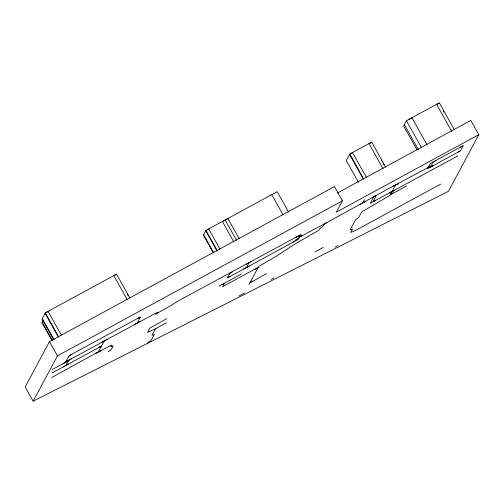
<?xml version="1.0" encoding="UTF-8"?>
<svg xmlns="http://www.w3.org/2000/svg" width="504" height="504" viewBox="0 0 504 504"><rect width="100%" height="100%" fill="white"/><g stroke="black" fill="none" stroke-linecap="round" stroke-linejoin="round"><path stroke-width="0.76" d="M129.824 297.87L116.544 274.119L45.303 312.871L42.04 318.969L53.796 340.011M43.212 320.405L41.977 322.705L51.843 340.351M478.8 134.656L336.319 212.171L342.386 200.844L334.423 186.587L49.461 341.611L25.2 386.914L33.163 401.165L448.472 191.281L478.8 134.656L470.837 120.406L337.346 193.026M33.163 401.165L57.431 355.868L342.386 200.844M62.962 363.655L65.936 361.733L69.206 355.635L140.446 316.877L137.176 322.976M65.879 365.469L68.676 360.24L66.169 361.299M51.654 377.527L98.463 351.754L104.297 340.861M108.196 351.704L111.403 349.341L113.274 345.857L110.767 346.916L111.699 345.171L109.192 346.229L95.489 353.682M288.59 212.014L277.213 191.652L205.972 230.404L203.402 235.198L213.268 252.844M147.483 343.602L148.182 342.298L151.156 340.37L154.426 334.272L151.918 335.33L155.421 328.797L166.377 322.831M240.944 274.239L224.501 283.185L222.636 286.669L258.256 267.29M229.868 273.168L227.304 277.956L298.544 239.205L301.108 234.41L178.044 301.052L172.097 304.907L155.421 314.282L156.12 312.978L65.936 361.733M246.481 267.523L249.052 262.735M248.926 284.716L258.722 266.421L275.631 256.605L296.44 243.123L318.83 230.328L319.763 228.583L322.736 226.661L324.135 224.047L376.425 195.287M385.743 167.208L371.706 142.09L349.789 154.016L346.292 160.549L358.426 182.272M454.507 129.982L439.337 102.835L406.457 120.721L403.654 125.95L416.934 149.707M359.755 204.668L362.729 202.74L364.361 199.691M392.106 191.388L395.609 184.855L373.691 196.781L370.188 203.314L457.632 156.051M224.916 220.406L227.89 218.484L239.268 238.846M408.964 119.668L411.938 117.741L427.109 144.887M68.972 356.07L71.946 354.142M68.443 360.675L71.417 358.754M63.139 366.956L68.62 363.976M107.037 339.375L101.556 342.355M101.732 345.656L98.759 347.584L101.266 346.525M134.436 324.469L139.917 321.483M229.635 273.603L232.609 271.675M251.792 261.242L246.311 264.222M243.741 269.016L249.222 266.036M293.063 242.185L299.71 237.025L324.135 224.047M323.902 224.482L326.876 222.554M395.142 185.724L398.116 183.796M435.834 160.499L432.86 162.427L431.229 165.476L428.255 167.404L392.868 186.348M249.858 282.971L266.528 273.596M392.339 190.953L389.365 192.881L391.873 191.822L390.008 195.306L361.677 211.957L358.64 217.621L355.666 219.542L350.072 230L352.579 228.942L350.708 232.426L355.723 230.322L440.66 184.111M391.639 192.257L394.613 190.336M390.241 194.872L406.684 185.932M457.695 152.315L460.669 150.387M52.006 369.621L68.21 361.11M52.177 372.922L101.499 346.091M219.026 286.165L224.501 283.185M166.673 318.66L149.997 328.041L147.666 332.394L155.421 328.797M315.088 251.805L323.31 247.338M239.009 295.974L244.49 292.994M271.19 279.392L273.93 277.899M335.084 247.105L337.825 245.612M439.104 103.27L436.596 104.322L451.767 131.475M371.473 142.531L368.972 143.583L383.002 168.695M224.293 220.67L222.409 221.464L233.793 241.826M116.311 274.554L113.803 275.606L127.084 299.363M460.492 147.086L463 146.028M428.255 167.404L430.762 166.345L430.063 167.656L433.037 165.728L430.529 166.78M373.458 197.215L375.959 196.157L373.162 201.386L375.669 200.334M362.729 202.74L365.236 201.688M390.707 194.002L393.214 192.944M295.627 237.39L300.642 235.28M299.943 236.59L302.45 235.532M227.537 277.521L230.044 276.469M137.705 318.37L140.207 317.312M255.282 269.218L257.79 268.166M221.766 284.678L224.267 283.62M155.887 313.412L158.395 312.36M250.324 282.101L252.832 281.049M98.463 351.754L100.97 350.696M443.274 110.735L444.03 112.096M406.457 120.721L421.627 147.874M404.353 124.639L418.389 149.757M381.339 160.178L382.479 162.212M383.235 163.567L383.991 164.928M366.566 177.641L352.529 152.529L349.555 154.451L363.214 178.888M349.789 154.016L363.825 179.134M271.732 194.632L283.109 214.994M225.149 219.971L236.534 240.332M220.091 249.278L208.713 228.917L205.739 230.838L217.117 251.206M205.972 230.404L217.35 250.765M203.635 234.763L213.879 253.09M127.31 294.235L128.073 295.596M61.324 335.135L48.044 311.384L45.07 313.305L58.351 337.063M45.303 312.871L58.584 336.628M42.273 318.534L54.029 339.576M42.21 322.27L52.454 340.597M49.461 341.611L57.431 355.868M430.353 163.485L427.556 168.708L460.435 150.822L463.233 145.593L430.353 163.485"/></g></svg>
